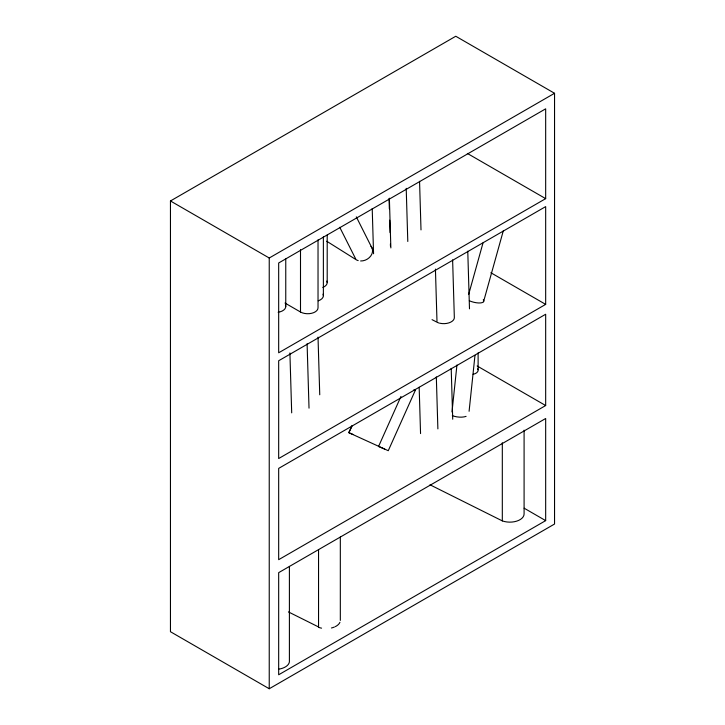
<?xml version="1.0" encoding="UTF-8"?>
<svg xmlns="http://www.w3.org/2000/svg" width="725" height="725" viewBox="0 0 725 725"><rect width="100%" height="100%" fill="white"/><g stroke="black" fill="none" stroke-linecap="round" stroke-linejoin="round"><path stroke-width="1.09" d="M452.001 411.954L456.94 365.019M469.093 411.283L474.975 355.413M468.713 294.259L482.995 242.984M483.557 301.709L503.304 230.795M414.546 390.05L415.262 390.44L388.265 450.705L348.807 432.68L352.015 425.521M351.833 426.663L348.807 432.68M400.961 396.439L378.541 446.5L384.676 449.065M170.457 200.97L455.762 36.25L554.543 93.28L554.543 524.03L269.238 688.75L170.457 631.72L170.457 200.97L269.238 258L554.543 93.28M545.671 198.641L278.672 352.794L278.672 262.976L545.671 108.823L545.671 198.641L467.353 153.428M545.671 304.382L278.672 458.535L278.672 360.751L545.671 206.607L545.671 304.382L490.852 272.736M545.671 405.538L278.672 559.682L278.672 468.395L545.671 314.251L545.671 405.538L477.141 365.971M545.671 520.623L278.672 674.776L278.672 572.65L545.671 418.506L545.671 520.623L524.139 508.189M415.262 390.44L413.83 389.896M349.414 432.943L353.22 434.538M430.016 484.798L502.316 520.894A14.228 8.211 0 0 0 516.735 521.13A14.228 8.211 0 0 0 524.093 513.971L524.093 430.17M288.423 611.918L318.547 626.953M432.046 319.653L437.012 322.208L435.426 269.093M284.998 303.05L300.503 312.004A10.268 5.927 0 0 0 311.696 313.282A10.268 5.927 0 0 0 318.03 307.808L318.03 239.848M326.712 241.226L355.105 259.061M356.31 216.866L372.088 248.204M339.762 227.306L356.057 259.65A10.268 8.247 -26.7 0 0 358.177 260.592M467.77 251.194L469.492 308.832M452.618 259.876L454.339 317.514A10.268 5.782 -1.7 0 1 439.984 323.259M451.204 368.373L452.717 419.231M436.323 376.9L437.882 428.892M419.558 181.313L421.007 229.907M419.168 387.25L420.554 433.586M406.208 188.346L407.794 241.47M389.37 198.197L390.857 247.932M389.053 198.695L389.352 208.873M389.688 220.173L390.059 232.598M390.403 243.908L390.467 246.165M372.215 208.546L373.565 253.759M318.021 337.143L319.743 394.79M307.101 343.732L309.022 408.148M289.909 352.948L291.695 412.851M502.316 442.757L502.316 520.894M478.119 352.867L478.119 369.723M340.324 537.026L340.324 620.401M327.202 235.027L327.202 282.596M323.377 236.785L323.377 295.682M318.547 549.468L318.547 627.324A14.228 8.211 0 0 0 321.574 628.149M300.503 249.699L300.503 312.004M289.402 566.397L289.402 660.566A14.228 8.211 0 0 1 278.472 669.184M285.759 258.952L285.759 306.521M269.238 258L269.238 688.75M285.414 304.989A10.268 5.927 0 0 1 278.155 312.248M323.033 294.151A10.268 5.927 0 0 1 318.248 300.821M326.848 281.064A10.268 5.927 0 0 1 322.824 287.453M370.983 246.355A10.268 8.247 -26.7 0 1 370.828 255.889A10.268 8.247 -26.7 0 1 360.615 260.973M483.285 299.742A10.268 3.562 15.6 0 1 480.285 302.95A10.268 3.562 15.6 0 1 469.329 300.775M439.178 323.06A10.268 5.782 -1.7 0 1 437.683 322.525M477.757 368.78A7.576 4.377 0 0 1 473.117 374.299M466.093 416.368A10.268 4.296 6 0 1 452.327 415.606M339.916 622.322A14.228 8.211 0 0 1 335.267 626.645M334.379 627.043A14.228 8.211 0 0 1 331.443 627.977"/></g></svg>
